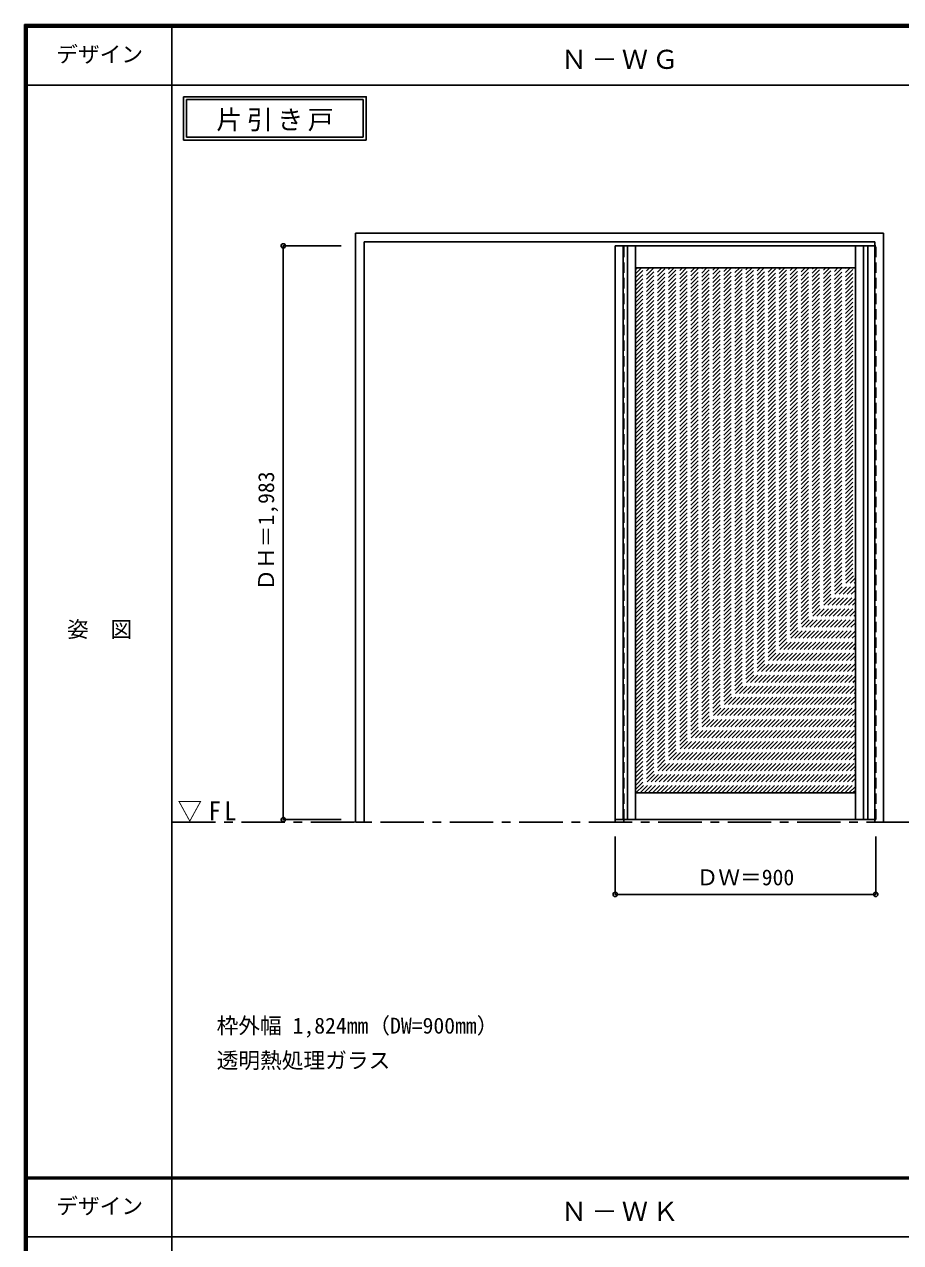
# Model space of a CAD drawing. Units: millimetres, scale not verified. Extents: x -6000 to 5700, y -4307 to 4260.
# Drawn here: x -6000 to -2973, y -36 to 4175 of the extents above; entities that cross this region are included whole.
import ezdxf
from ezdxf.enums import TextEntityAlignment as Align

# ---------------------------------------------------------------- set-up
doc = ezdxf.new("R2010")
doc.units = ezdxf.units.MM
doc.header["$LTSCALE"] = 30
doc.header["$PDMODE"] = 32
doc.header["$PDSIZE"] = 15
doc.linetypes.add('CHAIN1', pattern=[8, 5, -1, 1, -1])
doc.linetypes.add('DASHED1', pattern=[1.8, 1.2, -0.6])
for name, color, linetype in [('0-1_通り芯', 7, 'CHAIN1'), ('0-2_扉', 4, 'DASHED1'), ('0-3_仕上げ', 7, 'Continuous'), ('0-4_枠', 3, 'Continuous'), ('0-A_文字', 7, 'Continuous'), ('0-B_寸法', 7, 'Continuous'), ('0-C_ハッチ', 4, 'DASHED1'), ('F-1_枠', 6, 'Continuous'), ('F-A_文字', 7, 'Continuous')]:
    doc.layers.add(name, color=color, linetype=linetype)
doc.styles.add('ＭＳ ゴシック', font='')
doc.styles.get('ＭＳ ゴシック').set_extended_font_data('MS Gothic')

msp = doc.modelspace()

# ---------------------------------------------------------------- linework, layer by layer
at = {"layer": '0-1_通り芯'}
msp.add_line((-5490, 1418), (3233.5, 1418), dxfattribs=at)
at = {"layer": '0-2_扉'}
for p, q in [((-3958.75, 3409.5), (-3958.75, 3405.5)), ((-3061.75, 3409.5), (-3058.75, 3409.5)), ((-3058.75, 1426.5), (-3058.75, 3409.5)), ((-3061.75, 1426.5), (-3058.75, 1426.5))]:
    msp.add_line(p, q, dxfattribs=at)
at = {"layer": '0-2_扉', "color": 3, "linetype": 'Continuous'}
for p, q in [((-3061.75, 3409.5), (-3958.75, 3409.5)), ((-3958.75, 3409.5), (-3958.75, 1426.5)), ((-3061.75, 1426.5), (-3958.75, 1426.5))]:
    msp.add_line(p, q, dxfattribs=at)
at = {"layer": '0-3_仕上げ', "color": 3}
for p, q in [((-3931.25, 3409.5), (-3931.25, 1426.5)), ((-3916.25, 3409.5), (-3916.25, 1426.5)), ((-3101.25, 1426.5), (-3101.25, 3409.5)), ((-3086.25, 1426.5), (-3086.25, 3409.5))]:
    msp.add_line(p, q, dxfattribs=at)
at = {"layer": '0-3_仕上げ'}
for p, q in [((-3888.75, 3409.5), (-3888.75, 1426.5)), ((-3128.75, 1426.5), (-3128.75, 3409.5)), ((-3128.75, 3333.5), (-3888.75, 3333.5)), ((-3128.75, 1518.5), (-3888.75, 1518.5))]:
    msp.add_line(p, q, dxfattribs=at)
at = {"layer": '0-4_枠'}
for p, q in [((-4855.75, 1418), (-4855.75, 3453)), ((-4855.75, 3453), (-3031.75, 3453)), ((-3031.75, 1418), (-3031.75, 3453)), ((-4825.75, 3423), (-3061.75, 3423)), ((-4825.75, 1418), (-4825.75, 3423)), ((-3061.75, 1418), (-3061.75, 3423)), ((-4855.75, 1418), (-4825.75, 1418)), ((-3958.75, 1426.5), (-3958.75, 1418)), ((-3958.75, 1418), (-3928.75, 1418)), ((-3928.75, 1426.5), (-3928.75, 1418)), ((-3061.75, 1418), (-3031.75, 1418))]:
    msp.add_line(p, q, dxfattribs=at)
at = {"layer": '0-4_枠', "color": 4, "linetype": 'DASHED1'}
for p, q in [((-3958.75, 1426.5), (-3958.75, 3423)), ((-3928.75, 1426.5), (-3928.75, 3423))]:
    msp.add_line(p, q, dxfattribs=at)
at = {"layer": '0-A_文字'}
for p, q in [((-5450, 3925), (-5450, 3775)), ((-5440, 3915), (-5440, 3785)), ((-5440, 3915), (-4828.97, 3915)), ((-4828.97, 3915), (-4828.97, 3785)), ((-5450, 3775), (-4818.97, 3775)), ((-5440, 3785), (-4828.97, 3785))]:
    msp.add_line(p, q, dxfattribs=at)
msp.add_lwpolyline([(-5450, 3925), (-4818.97, 3925), (-4818.97, 3775)], dxfattribs=at)
at = {"layer": '0-B_寸法', "color": 4}
for p, q in [((-5105.75, 3409.5), (-5105.75, 1426.5)), ((-5105.75, 3409.5), (-4905.75, 3409.5)), ((-5105.75, 1426.5), (-4905.75, 1426.5)), ((-3958.75, 1168), (-3958.75, 1368)), ((-3058.75, 1168), (-3058.75, 1368)), ((-3058.75, 1168), (-3958.75, 1168))]:
    msp.add_line(p, q, dxfattribs=at)
at = {"layer": '0-B_寸法'}
for p in [(-5105.75, 3409.5), (-5105.75, 1426.5), (-3958.75, 1168), (-3058.75, 1168)]:
    msp.add_point(p, dxfattribs=at)
at = {"layer": '0-C_ハッチ'}
for p, q in [((-3888.75, 3312.7), (-3867.95, 3333.5)), ((-3888.75, 3298.56), (-3853.81, 3333.5)), ((-3888.75, 3270.27), (-3825.52, 3333.5)), ((-3888.75, 3256.13), (-3811.38, 3333.5)), ((-3888.75, 3284.42), (-3839.67, 3333.5)), ((-3888.75, 3326.84), (-3882.09, 3333.5)), ((-3888.75, 3241.99), (-3797.24, 3333.5)), ((-3888.75, 3227.85), (-3783.1, 3333.5)), ((-3888.75, 3199.56), (-3754.81, 3333.5)), ((-3888.75, 3185.42), (-3740.67, 3333.5)), ((-3888.75, 3213.71), (-3768.96, 3333.5)), ((-3888.75, 3171.28), (-3726.53, 3333.5)), ((-3888.75, 3157.14), (-3712.39, 3333.5)), ((-3888.75, 3128.85), (-3684.1, 3333.5)), ((-3888.75, 3114.71), (-3669.96, 3333.5)), ((-3888.75, 3143), (-3698.25, 3333.5)), ((-3888.75, 3100.57), (-3655.82, 3333.5)), ((-3888.75, 3086.43), (-3641.68, 3333.5)), ((-3888.75, 3058.14), (-3613.39, 3333.5)), ((-3888.75, 3044), (-3599.25, 3333.5)), ((-3888.75, 3072.28), (-3627.53, 3333.5)), ((-3888.75, 3029.86), (-3585.11, 3333.5)), ((-3888.75, 3015.72), (-3570.97, 3333.5)), ((-3888.75, 2987.43), (-3542.68, 3333.5)), ((-3888.75, 3001.57), (-3556.82, 3333.5)), ((-3888.75, 2973.29), (-3528.54, 3333.5)), ((-3888.75, 2959.15), (-3514.4, 3333.5)), ((-3888.75, 2945.01), (-3500.26, 3333.5)), ((-3888.75, 2916.72), (-3471.97, 3333.5)), ((-3888.75, 2902.58), (-3457.83, 3333.5)), ((-3888.75, 2930.86), (-3486.11, 3333.5)), ((-3888.75, 2888.44), (-3443.69, 3333.5)), ((-3888.75, 2874.29), (-3429.54, 3333.5)), ((-3888.75, 2846.01), (-3401.26, 3333.5)), ((-3888.75, 2831.87), (-3387.12, 3333.5)), ((-3888.75, 2860.15), (-3415.4, 3333.5)), ((-3888.75, 2817.73), (-3372.98, 3333.5)), ((-3888.75, 2803.58), (-3358.83, 3333.5)), ((-3888.75, 2775.3), (-3330.55, 3333.5)), ((-3888.75, 2761.16), (-3316.41, 3333.5)), ((-3888.75, 2789.44), (-3344.69, 3333.5)), ((-3888.75, 2747.02), (-3302.27, 3333.5)), ((-3888.75, 2732.87), (-3288.12, 3333.5)), ((-3888.75, 2704.59), (-3259.84, 3333.5)), ((-3888.75, 2690.45), (-3245.7, 3333.5)), ((-3888.75, 2718.73), (-3273.98, 3333.5)), ((-3888.75, 2676.31), (-3231.55, 3333.5)), ((-3888.75, 2662.16), (-3217.41, 3333.5)), ((-3888.75, 2633.88), (-3189.13, 3333.5)), ((-3888.75, 2619.74), (-3174.99, 3333.5)), ((-3888.75, 2648.02), (-3203.27, 3333.5)), ((-3888.75, 2605.59), (-3160.84, 3333.5)), ((-3888.75, 2591.45), (-3146.7, 3333.5)), ((-3888.75, 2577.31), (-3132.56, 3333.5)), ((-3888.75, 2563.17), (-3128.75, 3323.17)), ((-3888.75, 2549.03), (-3128.75, 3309.03)), ((-3888.75, 2534.88), (-3128.75, 3294.88)), ((-3888.75, 2520.74), (-3128.75, 3280.74)), ((-3888.75, 2506.6), (-3128.75, 3266.6)), ((-3888.75, 2492.46), (-3128.75, 3252.46)), ((-3888.75, 2478.32), (-3128.75, 3238.32)), ((-3888.75, 2464.17), (-3128.75, 3224.17)), ((-3888.75, 2450.03), (-3128.75, 3210.03)), ((-3888.75, 2435.89), (-3128.75, 3195.89)), ((-3888.75, 2421.75), (-3128.75, 3181.75)), ((-3888.75, 2407.6), (-3128.75, 3167.6)), ((-3888.75, 2393.46), (-3128.75, 3153.46)), ((-3888.75, 2379.32), (-3128.75, 3139.32)), ((-3888.75, 2365.18), (-3128.75, 3125.18)), ((-3888.75, 2351.04), (-3128.75, 3111.04)), ((-3888.75, 2336.89), (-3128.75, 3096.89)), ((-3888.75, 2322.75), (-3128.75, 3082.75)), ((-3888.75, 2308.61), (-3128.75, 3068.61)), ((-3888.75, 2294.47), (-3128.75, 3054.47)), ((-3888.75, 2280.33), (-3128.75, 3040.33)), ((-3888.75, 2266.18), (-3128.75, 3026.18)), ((-3888.75, 2252.04), (-3128.75, 3012.04)), ((-3888.75, 2237.9), (-3128.75, 2997.9)), ((-3888.75, 2223.76), (-3128.75, 2983.76)), ((-3888.75, 2209.61), (-3128.75, 2969.61)), ((-3888.75, 2195.47), (-3128.75, 2955.47)), ((-3888.75, 2181.33), (-3128.75, 2941.33)), ((-3888.75, 2167.19), (-3128.75, 2927.19)), ((-3888.75, 2153.05), (-3128.75, 2913.05)), ((-3888.75, 2138.9), (-3128.75, 2898.9)), ((-3888.75, 2124.76), (-3128.75, 2884.76)), ((-3888.75, 2110.62), (-3128.75, 2870.62)), ((-3888.75, 2096.48), (-3128.75, 2856.48)), ((-3888.75, 2082.34), (-3128.75, 2842.34)), ((-3888.75, 2068.19), (-3128.75, 2828.19)), ((-3888.75, 2054.05), (-3128.75, 2814.05)), ((-3888.75, 2039.91), (-3128.75, 2799.91)), ((-3888.75, 2025.77), (-3128.75, 2785.77)), ((-3888.75, 2011.62), (-3128.75, 2771.62)), ((-3888.75, 1997.48), (-3128.75, 2757.48)), ((-3888.75, 1983.34), (-3128.75, 2743.34)), ((-3888.75, 1969.2), (-3128.75, 2729.2)), ((-3888.75, 1955.06), (-3128.75, 2715.06)), ((-3888.75, 1940.91), (-3128.75, 2700.91)), ((-3888.75, 1926.77), (-3128.75, 2686.77)), ((-3888.75, 1912.63), (-3128.75, 2672.63)), ((-3888.75, 1898.49), (-3128.75, 2658.49)), ((-3888.75, 1884.35), (-3128.75, 2644.35)), ((-3888.75, 1870.2), (-3128.75, 2630.2)), ((-3888.75, 1856.06), (-3128.75, 2616.06)), ((-3888.75, 1841.92), (-3128.75, 2601.92)), ((-3888.75, 1827.78), (-3128.75, 2587.78)), ((-3888.75, 1813.63), (-3128.75, 2573.63)), ((-3888.75, 1799.49), (-3128.75, 2559.49)), ((-3888.75, 1785.35), (-3128.75, 2545.35)), ((-3888.75, 1771.21), (-3128.75, 2531.21)), ((-3888.75, 1757.07), (-3128.75, 2517.07)), ((-3888.75, 1742.92), (-3128.75, 2502.92)), ((-3888.75, 1728.78), (-3128.75, 2488.78)), ((-3888.75, 1714.64), (-3128.75, 2474.64)), ((-3888.75, 1700.5), (-3128.75, 2460.5)), ((-3888.75, 1686.36), (-3128.75, 2446.36)), ((-3888.75, 1672.21), (-3128.75, 2432.21)), ((-3888.75, 1658.07), (-3128.75, 2418.07)), ((-3888.75, 1643.93), (-3128.75, 2403.93)), ((-3888.75, 1629.79), (-3128.75, 2389.79)), ((-3888.75, 1615.64), (-3128.75, 2375.64)), ((-3888.75, 1601.5), (-3128.75, 2361.5)), ((-3888.75, 1587.36), (-3128.75, 2347.36)), ((-3888.75, 1573.22), (-3128.75, 2333.22)), ((-3888.75, 1559.08), (-3128.75, 2319.08)), ((-3888.75, 1544.93), (-3128.75, 2304.93)), ((-3888.75, 1530.79), (-3128.75, 2290.79)), ((-3886.9, 1518.5), (-3128.75, 2276.65)), ((-3872.76, 1518.5), (-3128.75, 2262.51)), ((-3858.62, 1518.5), (-3128.75, 2248.37)), ((-3844.47, 1518.5), (-3128.75, 2234.22)), ((-3830.33, 1518.5), (-3128.75, 2220.08)), ((-3816.19, 1518.5), (-3128.75, 2205.94)), ((-3802.05, 1518.5), (-3128.75, 2191.8)), ((-3787.9, 1518.5), (-3128.75, 2177.65)), ((-3773.76, 1518.5), (-3128.75, 2163.51)), ((-3759.62, 1518.5), (-3128.75, 2149.37)), ((-3745.48, 1518.5), (-3128.75, 2135.23)), ((-3731.34, 1518.5), (-3128.75, 2121.09)), ((-3717.19, 1518.5), (-3128.75, 2106.94)), ((-3703.05, 1518.5), (-3128.75, 2092.8)), ((-3688.91, 1518.5), (-3128.75, 2078.66)), ((-3674.77, 1518.5), (-3128.75, 2064.52)), ((-3660.63, 1518.5), (-3128.75, 2050.38)), ((-3646.48, 1518.5), (-3128.75, 2036.23)), ((-3632.34, 1518.5), (-3128.75, 2022.09)), ((-3618.2, 1518.5), (-3128.75, 2007.95)), ((-3604.06, 1518.5), (-3128.75, 1993.81)), ((-3589.91, 1518.5), (-3128.75, 1979.67)), ((-3575.77, 1518.5), (-3128.75, 1965.52)), ((-3561.63, 1518.5), (-3128.75, 1951.38)), ((-3547.49, 1518.5), (-3128.75, 1937.24)), ((-3533.35, 1518.5), (-3128.75, 1923.1)), ((-3519.2, 1518.5), (-3128.75, 1908.95)), ((-3505.06, 1518.5), (-3128.75, 1894.81)), ((-3490.92, 1518.5), (-3128.75, 1880.67)), ((-3476.78, 1518.5), (-3128.75, 1866.53)), ((-3462.64, 1518.5), (-3128.75, 1852.39)), ((-3448.49, 1518.5), (-3128.75, 1838.24)), ((-3434.35, 1518.5), (-3128.75, 1824.1)), ((-3420.21, 1518.5), (-3128.75, 1809.96)), ((-3406.07, 1518.5), (-3128.75, 1795.82)), ((-3391.93, 1518.5), (-3128.75, 1781.68)), ((-3377.78, 1518.5), (-3128.75, 1767.53)), ((-3363.64, 1518.5), (-3128.75, 1753.39)), ((-3349.5, 1518.5), (-3128.75, 1739.25)), ((-3335.36, 1518.5), (-3128.75, 1725.11)), ((-3321.21, 1518.5), (-3128.75, 1710.96)), ((-3307.07, 1518.5), (-3128.75, 1696.82)), ((-3292.93, 1518.5), (-3128.75, 1682.68)), ((-3278.79, 1518.5), (-3128.75, 1668.54)), ((-3264.65, 1518.5), (-3128.75, 1654.4)), ((-3250.5, 1518.5), (-3128.75, 1640.25)), ((-3236.36, 1518.5), (-3128.75, 1626.11)), ((-3222.22, 1518.5), (-3128.75, 1611.97)), ((-3208.08, 1518.5), (-3128.75, 1597.83)), ((-3193.94, 1518.5), (-3128.75, 1583.69)), ((-3179.79, 1518.5), (-3128.75, 1569.54)), ((-3165.65, 1518.5), (-3128.75, 1555.4)), ((-3151.51, 1518.5), (-3128.75, 1541.26)), ((-3137.37, 1518.5), (-3128.75, 1527.12))]:
    msp.add_line(p, q, dxfattribs=at)
at = {"layer": 'F-1_枠'}
for p, q in [((-6000, 4175), (5700, 4175)), ((-6000, 4175), (-6000, -4205)), ((-6000, 4170), (5700, 4170)), ((-5995, 4175), (-5995, -4205)), ((-5990, 4175), (-5990, -4205)), ((-5490, 4175), (-5490, -3790)), ((-6000, 4165), (5700, 4165)), ((-6000, 3965), (5700, 3965)), ((-6000, 190.5), (5700, 190.5)), ((-6000, 187.5), (5700, 187.5)), ((-6000, 184.5), (5700, 184.5)), ((-6000, -15.5), (5700, -15.5))]:
    msp.add_line(p, q, dxfattribs=at)

# ---------------------------------------------------------------- texts
at = {"layer": '0-A_文字', "style": 'ＭＳ ゴシック'}
for s, p in [('枠外幅 1,824mm（DW=900mm）', (-5335.75, 670.5)), ('透明熱処理ガラス', (-5335.75, 550.5))]:
    msp.add_text(s, height=54.99, dxfattribs=at).set_placement(p, align=Align.BOTTOM_LEFT)
at = {"layer": '0-A_文字', "char_height": 65.98, "attachment_point": 7, "style": 'ＭＳ ゴシック'}
for s, insert in [('\\T1.17;Ｎ－ＷＧ', (-4146.25, 4020)), ('\\T1.17;片引き戸', (-5336.98, 3805)), ('\\T1.26;\\W0.95;▽FL', (-5471.25, 1418)), ('\\T1.17;Ｎ－ＷＫ', (-4146.25, 39.5))]:
    msp.add_mtext(s, dxfattribs=dict(at, insert=insert))
at = {"layer": '0-B_寸法', "style": 'ＭＳ ゴシック'}
msp.add_text('ＤＨ＝1,983', height=54.99, rotation=90, dxfattribs=at).set_placement((-5120.75, 2217.75), align=Align.BOTTOM_LEFT)
msp.add_text('ＤＷ＝900', height=54.99, dxfattribs=at).set_placement((-3677.5, 1183), align=Align.BOTTOM_LEFT)
at = {"layer": 'F-A_文字', "style": 'ＭＳ ゴシック'}
for s, p in [('デザイン', (-5890, 4027.5)), ('姿\u3000図', (-5852.5, 2040.25)), ('デザイン', (-5890, 47))]:
    msp.add_text(s, height=54.99, dxfattribs=at).set_placement(p, align=Align.BOTTOM_LEFT)

doc.saveas('drawing.dxf')
